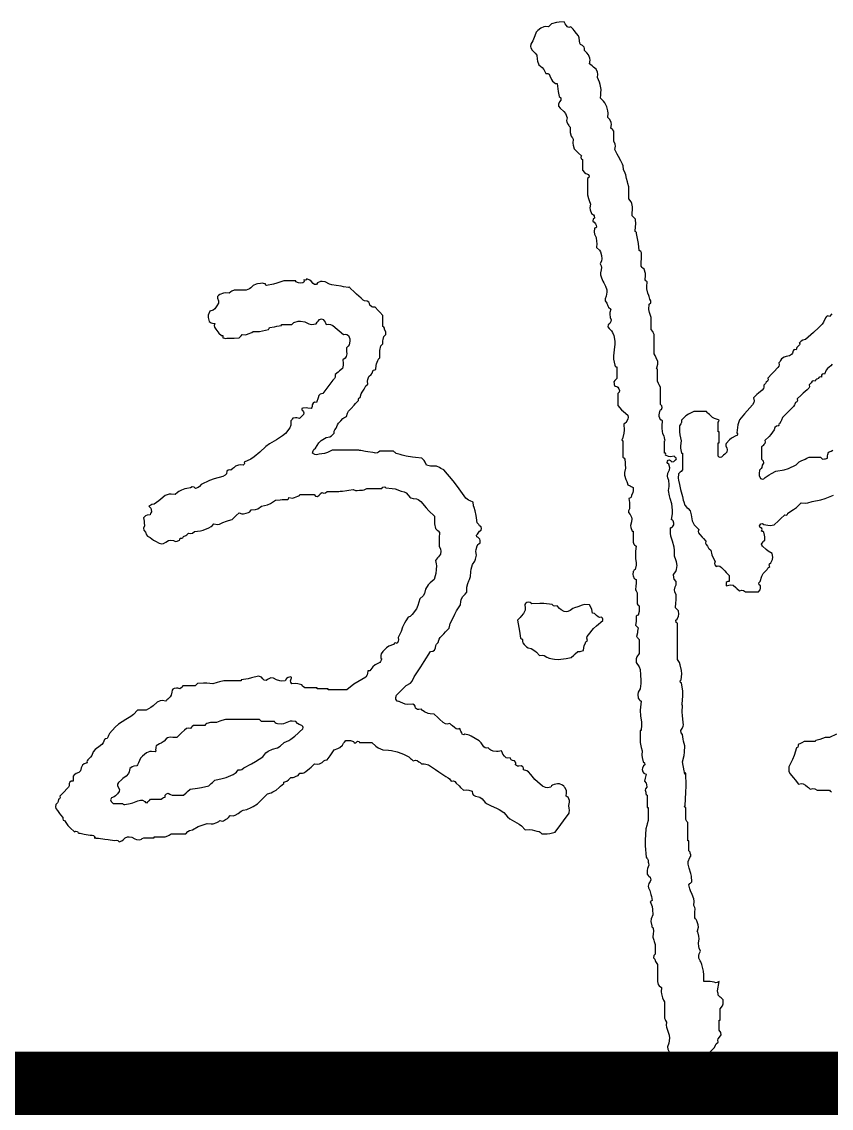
# Model space of a CAD drawing. Extents: x -83084 to 31773731, y -158416 to 241421036.
# Drawn here: x 32350.281 to 32353.024, y 241072.484 to 241076.166 of the extents above; entities that cross this region are included whole.
import ezdxf

# ---------------------------------------------------------------- set-up
doc = ezdxf.new("R2010")
doc.units = 0
doc.header["$LTSCALE"] = 1000
doc.header["$MEASUREMENT"] = 0
doc.layers.add('TITLIN', color=7, linetype='Continuous')

# ---------------------------------------------------------------- blocks, each defined once
blk = doc.blocks.new('A$C309135E7')
for points in [[(0.022, -0.004), (0.038, -0.001), (0.056, 0.014), (0.056, 0.025), (0.056, 0.031), (0.056, 0.042), (0.067, 0.039), (0.075, 0.041), (0.083, 0.049), (0.158, 0.124), (0.196, 0.161), (0.271, 0.236), (0.283, 0.268), (0.294, 0.283), (0.32, 0.306), (0.316, 0.334), (0.321, 0.353), (0.34, 0.375), (0.36, 0.409), (0.358, 0.442), (0.333, 0.472), (0.333, 0.528), (0.333, 0.556), (0.333, 0.611), (0.339, 0.611), (0.342, 0.611), (0.347, 0.611), (0.347, 0.672), (0.347, 0.703), (0.347, 0.764), (0.378, 0.807), (0.387, 0.836), (0.389, 0.889), (0.361, 0.914), (0.347, 0.927), (0.32, 0.952), (0.319, 0.977), (0.317, 0.989), (0.313, 1.014), (0.321, 1.064), (0.325, 1.089), (0.333, 1.139), (0.309, 1.125), (0.29, 1.123), (0.264, 1.132), (0.209, 1.139), (0.181, 1.141), (0.125, 1.139), (0.124, 1.234), (0.118, 1.283), (0.097, 1.375), (0.081, 1.409), (0.072, 1.425), (0.056, 1.459), (0.054, 1.498), (0.058, 1.52), (0.076, 1.556), (0.062, 1.599), (0.056, 1.622), (0.049, 1.667), (0.059, 1.727), (0.057, 1.761), (0.042, 1.82), (0.036, 1.821), (0.032, 1.828), (0.035, 1.834), (0.049, 1.888), (0.047, 1.92), (0.028, 1.973), (0.017, 1.989), (0.011, 1.998), (0, 2.014), (0, 2.064), (0.002, 2.09), (0.007, 2.139), (-0.001, 2.156), (-0.006, 2.164), (-0.014, 2.181), (-0.008, 2.242), (-0.012, 2.276), (-0.035, 2.334), (-0.058, 2.385), (-0.068, 2.412), (-0.083, 2.466), (-0.067, 2.483), (-0.058, 2.491), (-0.042, 2.508), (-0.046, 2.584), (-0.054, 2.622), (-0.076, 2.695), (-0.092, 2.751), (-0.09, 2.786), (-0.069, 2.841), (-0.056, 2.862), (-0.054, 2.88), (-0.063, 2.903), (-0.065, 2.917), (-0.071, 2.925), (-0.083, 2.931), (-0.083, 2.987), (-0.083, 3.015), (-0.083, 3.07), (-0.089, 3.07), (-0.092, 3.07), (-0.097, 3.07), (-0.097, 3.17), (-0.097, 3.22), (-0.097, 3.32), (-0.108, 3.337), (-0.114, 3.345), (-0.125, 3.362), (-0.125, 3.429), (-0.125, 3.462), (-0.125, 3.529), (-0.136, 3.533), (-0.14, 3.548), (-0.132, 3.556), (-0.121, 3.734), (-0.12, 3.823), (-0.125, 4.001), (-0.133, 4.003), (-0.141, 3.995), (-0.139, 3.987), (-0.142, 4.004), (-0.143, 4.012), (-0.146, 4.029), (-0.154, 4.079), (-0.158, 4.104), (-0.167, 4.154), (-0.148, 4.241), (-0.142, 4.286), (-0.139, 4.376), (-0.156, 4.436), (-0.161, 4.467), (-0.167, 4.529), (-0.188, 4.554), (-0.191, 4.583), (-0.174, 4.612), (-0.158, 4.642), (-0.154, 4.662), (-0.16, 4.696), (-0.171, 4.789), (-0.172, 4.837), (-0.167, 4.932), (-0.173, 4.932), (-0.177, 4.94), (-0.174, 4.946), (-0.163, 5.062), (-0.164, 5.122), (-0.181, 5.237), (-0.195, 5.245), (-0.199, 5.267), (-0.188, 5.279), (-0.178, 5.362), (-0.181, 5.406), (-0.201, 5.487), (-0.211, 5.517), (-0.218, 5.531), (-0.236, 5.557), (-0.236, 5.757), (-0.236, 5.857), (-0.236, 6.057), (-0.256, 6.068), (-0.259, 6.097), (-0.243, 6.113), (-0.223, 6.153), (-0.218, 6.179), (-0.222, 6.224), (-0.237, 6.242), (-0.245, 6.251), (-0.264, 6.265), (-0.258, 6.337), (-0.256, 6.374), (-0.257, 6.446), (-0.274, 6.487), (-0.277, 6.513), (-0.271, 6.557), (-0.257, 6.582), (-0.254, 6.598), (-0.257, 6.627), (-0.281, 6.66), (-0.289, 6.683), (-0.292, 6.724), (-0.26, 6.767), (-0.249, 6.795), (-0.243, 6.849), (-0.251, 6.9), (-0.258, 6.926), (-0.278, 6.974), (-0.278, 7.058), (-0.283, 7.101), (-0.306, 7.182), (-0.329, 7.251), (-0.335, 7.29), (-0.333, 7.363), (-0.322, 7.368), (-0.317, 7.371), (-0.306, 7.377), (-0.289, 7.406), (-0.287, 7.429), (-0.299, 7.46), (-0.304, 7.469), (-0.31, 7.473), (-0.32, 7.474), (-0.306, 7.562), (-0.305, 7.608), (-0.313, 7.696), (-0.336, 7.767), (-0.346, 7.804), (-0.361, 7.877), (-0.353, 7.932), (-0.352, 7.96), (-0.354, 8.016), (-0.372, 8.051), (-0.375, 8.074), (-0.368, 8.113), (-0.348, 8.159), (-0.344, 8.189), (-0.354, 8.238), (-0.371, 8.246), (-0.378, 8.261), (-0.375, 8.28), (-0.365, 8.293), (-0.347, 8.296), (-0.333, 8.287), (-0.313, 8.271), (-0.287, 8.274), (-0.271, 8.294), (-0.259, 8.296), (-0.252, 8.31), (-0.257, 8.321), (-0.268, 8.332), (-0.274, 8.338), (-0.285, 8.349), (-0.332, 8.341), (-0.359, 8.344), (-0.403, 8.363), (-0.397, 8.374), (-0.404, 8.389), (-0.417, 8.391), (-0.417, 8.457), (-0.417, 8.491), (-0.417, 8.558), (-0.411, 8.558), (-0.407, 8.566), (-0.41, 8.571), (-0.416, 8.606), (-0.422, 8.623), (-0.438, 8.655), (-0.446, 8.727), (-0.447, 8.763), (-0.445, 8.835), (-0.456, 8.841), (-0.461, 8.844), (-0.472, 8.849), (-0.489, 8.891), (-0.491, 8.917), (-0.479, 8.96), (-0.477, 8.974), (-0.471, 8.982), (-0.458, 8.988), (-0.448, 9.014), (-0.452, 9.038), (-0.472, 9.058), (-0.472, 9.152), (-0.472, 9.199), (-0.472, 9.294), (-0.489, 9.327), (-0.497, 9.344), (-0.514, 9.377), (-0.514, 9.444), (-0.514, 9.477), (-0.514, 9.544), (-0.52, 9.545), (-0.524, 9.552), (-0.521, 9.558), (-0.506, 9.611), (-0.508, 9.645), (-0.528, 9.697), (-0.539, 9.719), (-0.545, 9.73), (-0.556, 9.752), (-0.556, 9.858), (-0.556, 9.911), (-0.556, 10.016), (-0.57, 10.045), (-0.578, 10.059), (-0.597, 10.086), (-0.597, 10.152), (-0.597, 10.186), (-0.597, 10.252), (-0.623, 10.321), (-0.629, 10.36), (-0.625, 10.433), (-0.604, 10.451), (-0.601, 10.48), (-0.618, 10.502), (-0.624, 10.537), (-0.63, 10.554), (-0.646, 10.586), (-0.657, 10.646), (-0.658, 10.678), (-0.653, 10.739), (-0.664, 10.75), (-0.67, 10.755), (-0.681, 10.766), (-0.675, 10.825), (-0.678, 10.856), (-0.695, 10.912), (-0.711, 10.929), (-0.72, 10.937), (-0.736, 10.954), (-0.734, 11.018), (-0.733, 11.05), (-0.729, 11.114), (-0.732, 11.14), (-0.742, 11.156), (-0.764, 11.169), (-0.774, 11.264), (-0.781, 11.312), (-0.799, 11.405), (-0.801, 11.419), (-0.807, 11.427), (-0.82, 11.433), (-0.812, 11.499), (-0.81, 11.533), (-0.813, 11.6), (-0.832, 11.619), (-0.842, 11.629), (-0.861, 11.648), (-0.858, 11.696), (-0.857, 11.719), (-0.854, 11.767), (-0.865, 11.814), (-0.875, 11.838), (-0.903, 11.878), (-0.903, 11.944), (-0.903, 11.978), (-0.903, 12.044), (-0.917, 12.089), (-0.924, 12.111), (-0.938, 12.156), (-0.948, 12.207), (-0.956, 12.233), (-0.979, 12.281), (-0.984, 12.33), (-0.991, 12.355), (-1.014, 12.399), (-1.048, 12.462), (-1.064, 12.494), (-1.097, 12.558), (-1.089, 12.602), (-1.092, 12.629), (-1.111, 12.67), (-1.111, 12.725), (-1.111, 12.753), (-1.111, 12.808), (-1.126, 12.827), (-1.134, 12.836), (-1.153, 12.85), (-1.144, 12.897), (-1.148, 12.925), (-1.167, 12.968), (-1.178, 12.979), (-1.184, 12.985), (-1.195, 12.996), (-1.19, 13.054), (-1.193, 13.085), (-1.209, 13.142), (-1.233, 13.194), (-1.251, 13.219), (-1.292, 13.26), (-1.289, 13.307), (-1.288, 13.331), (-1.285, 13.378), (-1.299, 13.446), (-1.309, 13.48), (-1.334, 13.545), (-1.33, 13.59), (-1.335, 13.615), (-1.354, 13.656), (-1.39, 13.687), (-1.408, 13.702), (-1.445, 13.732), (-1.436, 13.782), (-1.439, 13.811), (-1.459, 13.857), (-1.481, 13.88), (-1.492, 13.891), (-1.514, 13.913), (-1.512, 13.943), (-1.52, 13.962), (-1.542, 13.982), (-1.568, 13.998), (-1.579, 14.015), (-1.584, 14.045), (-1.587, 14.09), (-1.597, 14.114), (-1.625, 14.149), (-1.654, 14.187), (-1.669, 14.205), (-1.702, 14.239), (-1.727, 14.232), (-1.748, 14.239), (-1.764, 14.26), (-1.778, 14.278), (-1.783, 14.288), (-1.792, 14.309), (-1.862, 14.304), (-1.898, 14.298), (-1.966, 14.281), (-1.982, 14.264), (-1.991, 14.256), (-2.007, 14.239), (-2.05, 14.242), (-2.073, 14.237), (-2.112, 14.219), (-2.155, 14.188), (-2.175, 14.164), (-2.195, 14.114), (-2.213, 14.068), (-2.224, 14.045), (-2.251, 14.003), (-2.253, 13.969), (-2.248, 13.949), (-2.23, 13.92), (-2.205, 13.892), (-2.192, 13.878), (-2.167, 13.85), (-2.164, 13.797), (-2.158, 13.769), (-2.139, 13.718), (-2.092, 13.68), (-2.071, 13.654), (-2.042, 13.6), (-2.016, 13.598), (-2, 13.588), (-1.987, 13.566), (-1.967, 13.518), (-1.95, 13.495), (-1.91, 13.461), (-1.902, 13.461), (-1.898, 13.461), (-1.889, 13.461), (-1.878, 13.389), (-1.873, 13.353), (-1.862, 13.281), (-1.84, 13.263), (-1.837, 13.233), (-1.855, 13.211), (-1.872, 13.18), (-1.87, 13.149), (-1.848, 13.121), (-1.797, 13.079), (-1.776, 13.05), (-1.75, 12.989), (-1.761, 12.954), (-1.757, 12.929), (-1.737, 12.899), (-1.729, 12.883), (-1.723, 12.875), (-1.709, 12.864), (-1.712, 12.814), (-1.709, 12.787), (-1.695, 12.739), (-1.684, 12.722), (-1.678, 12.714), (-1.667, 12.697), (-1.673, 12.645), (-1.67, 12.616), (-1.653, 12.565), (-1.614, 12.526), (-1.595, 12.507), (-1.556, 12.468), (-1.565, 12.45), (-1.559, 12.43), (-1.542, 12.419), (-1.542, 12.361), (-1.542, 12.332), (-1.542, 12.274), (-1.515, 12.242), (-1.497, 12.228), (-1.459, 12.211), (-1.45, 12.19), (-1.455, 12.17), (-1.473, 12.156), (-1.473, 12.067), (-1.473, 12.022), (-1.473, 11.933), (-1.457, 11.883), (-1.449, 11.858), (-1.431, 11.808), (-1.44, 11.756), (-1.437, 11.726), (-1.417, 11.676), (-1.391, 11.661), (-1.379, 11.644), (-1.375, 11.614), (-1.395, 11.603), (-1.398, 11.574), (-1.382, 11.558), (-1.362, 11.535), (-1.354, 11.519), (-1.348, 11.489), (-1.359, 11.483), (-1.364, 11.48), (-1.375, 11.475), (-1.381, 11.424), (-1.376, 11.396), (-1.354, 11.35), (-1.347, 11.295), (-1.346, 11.267), (-1.348, 11.211), (-1.309, 11.175), (-1.294, 11.15), (-1.278, 11.1), (-1.274, 11.055), (-1.279, 11.029), (-1.299, 10.989), (-1.284, 10.959), (-1.28, 10.939), (-1.285, 10.905), (-1.296, 10.862), (-1.295, 10.835), (-1.278, 10.794), (-1.26, 10.748), (-1.249, 10.725), (-1.223, 10.683), (-1.208, 10.629), (-1.207, 10.599), (-1.216, 10.544), (-1.23, 10.508), (-1.229, 10.48), (-1.209, 10.447), (-1.194, 10.41), (-1.182, 10.392), (-1.153, 10.363), (-1.164, 10.32), (-1.165, 10.297), (-1.16, 10.252), (-1.149, 10.221), (-1.15, 10.198), (-1.167, 10.169), (-1.188, 10.151), (-1.191, 10.121), (-1.174, 10.1), (-1.141, 10.067), (-1.128, 10.046), (-1.111, 10.002), (-1.098, 9.926), (-1.097, 9.885), (-1.104, 9.808), (-1.117, 9.725), (-1.115, 9.681), (-1.097, 9.599), (-1.094, 9.584), (-1.085, 9.575), (-1.07, 9.572), (-1.07, 9.508), (-1.07, 9.476), (-1.07, 9.412), (-1.086, 9.395), (-1.095, 9.387), (-1.111, 9.37), (-1.108, 9.345), (-1.105, 9.332), (-1.097, 9.308), (-1.071, 9.305), (-1.055, 9.295), (-1.042, 9.273), (-1.032, 9.249), (-1.037, 9.228), (-1.056, 9.21), (-1.056, 9.144), (-1.056, 9.11), (-1.056, 9.044), (-1.006, 8.985), (-0.978, 8.959), (-0.917, 8.912), (-0.914, 8.878), (-0.917, 8.859), (-0.931, 8.828), (-0.947, 8.812), (-0.956, 8.803), (-0.972, 8.787), (-0.97, 8.706), (-0.974, 8.664), (-0.993, 8.585), (-1.001, 8.577), (-0.997, 8.561), (-0.986, 8.558), (-0.986, 8.469), (-0.986, 8.424), (-0.986, 8.335), (-0.975, 8.324), (-0.97, 8.319), (-0.959, 8.307), (-0.956, 8.257), (-0.954, 8.232), (-0.952, 8.182), (-0.964, 8.123), (-0.963, 8.088), (-0.945, 8.03), (-0.931, 8), (-0.926, 7.985), (-0.917, 7.953), (-0.889, 7.939), (-0.875, 7.932), (-0.847, 7.918), (-0.844, 7.873), (-0.848, 7.848), (-0.868, 7.807), (-0.873, 7.786), (-0.883, 7.775), (-0.903, 7.766), (-0.895, 7.711), (-0.894, 7.682), (-0.896, 7.627), (-0.911, 7.6), (-0.909, 7.574), (-0.889, 7.55), (-0.869, 7.513), (-0.864, 7.488), (-0.868, 7.446), (-0.881, 7.398), (-0.879, 7.368), (-0.861, 7.321), (-0.856, 7.321), (-0.853, 7.321), (-0.847, 7.321), (-0.847, 7.26), (-0.847, 7.229), (-0.847, 7.168), (-0.836, 7.143), (-0.827, 7.131), (-0.806, 7.113), (-0.812, 7.046), (-0.813, 7.013), (-0.813, 6.946), (-0.803, 6.886), (-0.804, 6.852), (-0.82, 6.793), (-0.831, 6.782), (-0.836, 6.777), (-0.847, 6.765), (-0.849, 6.726), (-0.846, 6.705), (-0.834, 6.668), (-0.822, 6.663), (-0.817, 6.66), (-0.806, 6.654), (-0.805, 6.599), (-0.807, 6.571), (-0.813, 6.515), (-0.804, 6.499), (-0.8, 6.49), (-0.792, 6.474), (-0.792, 6.413), (-0.792, 6.382), (-0.792, 6.321), (-0.781, 6.31), (-0.775, 6.304), (-0.764, 6.293), (-0.761, 6.243), (-0.763, 6.216), (-0.778, 6.168), (-0.789, 6.163), (-0.795, 6.16), (-0.806, 6.154), (-0.803, 6.104), (-0.805, 6.079), (-0.813, 6.029), (-0.799, 6.015), (-0.792, 6.008), (-0.778, 5.994), (-0.784, 5.947), (-0.788, 5.923), (-0.799, 5.876), (-0.787, 5.858), (-0.78, 5.85), (-0.764, 5.835), (-0.764, 5.757), (-0.764, 5.718), (-0.764, 5.64), (-0.794, 5.597), (-0.804, 5.568), (-0.806, 5.515), (-0.763, 5.458), (-0.748, 5.419), (-0.743, 5.348), (-0.74, 5.271), (-0.741, 5.231), (-0.75, 5.154), (-0.775, 5.109), (-0.781, 5.08), (-0.778, 5.029), (-0.764, 5.01), (-0.755, 5.002), (-0.736, 4.987), (-0.746, 4.904), (-0.748, 4.862), (-0.743, 4.779), (-0.732, 4.702), (-0.731, 4.662), (-0.736, 4.584), (-0.742, 4.584), (-0.745, 4.584), (-0.75, 4.584), (-0.75, 4.518), (-0.75, 4.484), (-0.75, 4.418), (-0.739, 4.373), (-0.734, 4.351), (-0.722, 4.307), (-0.727, 4.245), (-0.724, 4.213), (-0.708, 4.154), (-0.689, 4.142), (-0.686, 4.114), (-0.702, 4.098), (-0.717, 4.068), (-0.721, 4.048), (-0.715, 4.015), (-0.698, 4), (-0.688, 3.994), (-0.667, 3.987), (-0.678, 3.949), (-0.682, 3.929), (-0.688, 3.89), (-0.669, 3.86), (-0.663, 3.841), (-0.66, 3.806), (-0.677, 3.784), (-0.681, 3.764), (-0.674, 3.737), (-0.673, 3.718), (-0.667, 3.707), (-0.653, 3.695), (-0.653, 3.629), (-0.653, 3.595), (-0.653, 3.529), (-0.647, 3.529), (-0.645, 3.529), (-0.639, 3.529), (-0.639, 3.456), (-0.639, 3.42), (-0.639, 3.348), (-0.653, 3.304), (-0.66, 3.281), (-0.674, 3.237), (-0.68, 3.081), (-0.679, 3.003), (-0.667, 2.848), (-0.656, 2.831), (-0.65, 2.823), (-0.639, 2.806), (-0.639, 2.778), (-0.637, 2.764), (-0.632, 2.737), (-0.65, 2.689), (-0.654, 2.662), (-0.653, 2.612), (-0.639, 2.593), (-0.63, 2.584), (-0.611, 2.57), (-0.605, 2.536), (-0.611, 2.513), (-0.632, 2.487), (-0.639, 2.448), (-0.636, 2.425), (-0.618, 2.389), (-0.601, 2.335), (-0.594, 2.307), (-0.583, 2.251), (-0.595, 2.245), (-0.6, 2.242), (-0.611, 2.237), (-0.586, 2.168), (-0.579, 2.13), (-0.577, 2.056), (-0.6, 1.999), (-0.603, 1.963), (-0.59, 1.903), (-0.588, 1.89), (-0.582, 1.882), (-0.57, 1.875), (-0.567, 1.825), (-0.569, 1.8), (-0.577, 1.75), (-0.563, 1.709), (-0.556, 1.688), (-0.542, 1.646), (-0.542, 1.593), (-0.542, 1.567), (-0.542, 1.514), (-0.563, 1.496), (-0.566, 1.467), (-0.549, 1.445), (-0.539, 1.415), (-0.532, 1.401), (-0.514, 1.375), (-0.514, 1.281), (-0.514, 1.234), (-0.514, 1.139), (-0.503, 1.101), (-0.49, 1.081), (-0.458, 1.056), (-0.46, 1), (-0.457, 0.971), (-0.445, 0.917), (-0.433, 0.895), (-0.428, 0.884), (-0.417, 0.861), (-0.417, 0.772), (-0.417, 0.728), (-0.417, 0.639), (-0.406, 0.617), (-0.4, 0.606), (-0.389, 0.583), (-0.392, 0.539), (-0.389, 0.515), (-0.375, 0.472), (-0.35, 0.404), (-0.345, 0.364), (-0.354, 0.292), (-0.373, 0.245), (-0.371, 0.211), (-0.347, 0.167), (-0.313, 0.17), (-0.293, 0.164), (-0.264, 0.146), (-0.231, 0.127), (-0.216, 0.107), (-0.208, 0.069), (-0.17, 0.079), (-0.15, 0.08), (-0.111, 0.076), (-0.092, 0.047), (-0.075, 0.033), (-0.042, 0.021), (-0.025, 0.013), (-0.017, 0.008), (0, 0)], [(-7.861, 3.072), (-7.843, 3.084), (-7.814, 3.112), (-7.781, 3.125), (-7.759, 3.127), (-7.724, 3.119), (-7.682, 3.098), (-7.659, 3.09), (-7.613, 3.084), (-7.591, 3.095), (-7.58, 3.101), (-7.557, 3.112), (-7.502, 3.112), (-7.474, 3.112), (-7.418, 3.112), (-7.418, 3.117), (-7.418, 3.12), (-7.418, 3.126), (-7.357, 3.126), (-7.327, 3.126), (-7.266, 3.126), (-7.23, 3.138), (-7.213, 3.146), (-7.182, 3.167), (-7.102, 3.167), (-7.061, 3.167), (-6.981, 3.167), (-6.953, 3.199), (-6.932, 3.213), (-6.89, 3.223), (-6.814, 3.265), (-6.773, 3.282), (-6.689, 3.306), (-6.636, 3.302), (-6.608, 3.305), (-6.557, 3.32), (-6.54, 3.331), (-6.532, 3.337), (-6.515, 3.348), (-6.485, 3.34), (-6.464, 3.344), (-6.439, 3.362), (-6.41, 3.379), (-6.397, 3.391), (-6.376, 3.417), (-6.331, 3.414), (-6.304, 3.421), (-6.265, 3.445), (-6.224, 3.477), (-6.198, 3.49), (-6.147, 3.501), (-6.087, 3.528), (-6.058, 3.543), (-6.001, 3.577), (-5.946, 3.633), (-5.918, 3.661), (-5.862, 3.716), (-5.814, 3.731), (-5.79, 3.741), (-5.744, 3.765), (-5.703, 3.801), (-5.682, 3.819), (-5.64, 3.855), (-5.64, 3.863), (-5.64, 3.868), (-5.64, 3.876), (-5.596, 3.891), (-5.575, 3.905), (-5.543, 3.938), (-5.511, 3.941), (-5.495, 3.946), (-5.467, 3.959), (-5.443, 3.969), (-5.431, 3.979), (-5.418, 4.001), (-5.384, 3.998), (-5.363, 4.003), (-5.335, 4.022), (-5.285, 4.061), (-5.261, 4.082), (-5.216, 4.126), (-5.174, 4.121), (-5.149, 4.126), (-5.112, 4.147), (-5.089, 4.168), (-5.073, 4.176), (-5.043, 4.182), (-5.004, 4.237), (-4.984, 4.265), (-4.946, 4.32), (-4.897, 4.335), (-4.872, 4.349), (-4.834, 4.383), (-4.819, 4.41), (-4.808, 4.423), (-4.786, 4.445), (-4.744, 4.447), (-4.722, 4.445), (-4.682, 4.432), (-4.674, 4.417), (-4.652, 4.413), (-4.64, 4.425), (-4.628, 4.436), (-4.606, 4.433), (-4.598, 4.418), (-4.532, 4.418), (-4.498, 4.418), (-4.432, 4.418), (-4.378, 4.368), (-4.346, 4.348), (-4.279, 4.32), (-4.2, 4.316), (-4.161, 4.311), (-4.084, 4.293), (-4.019, 4.268), (-3.987, 4.254), (-3.925, 4.223), (-3.899, 4.202), (-3.886, 4.191), (-3.862, 4.168), (-3.832, 4.176), (-3.811, 4.172), (-3.786, 4.154), (-3.769, 4.146), (-3.762, 4.14), (-3.751, 4.126), (-3.712, 4.127), (-3.691, 4.124), (-3.654, 4.112), (-3.557, 4.051), (-3.51, 4.019), (-3.417, 3.952), (-3.383, 3.933), (-3.367, 3.92), (-3.341, 3.89), (-3.311, 3.892), (-3.292, 3.884), (-3.272, 3.862), (-3.233, 3.823), (-3.213, 3.804), (-3.174, 3.765), (-3.127, 3.768), (-3.102, 3.765), (-3.056, 3.751), (-3.051, 3.717), (-3.037, 3.698), (-3.008, 3.681), (-2.969, 3.676), (-2.949, 3.669), (-2.917, 3.647), (-2.877, 3.598), (-2.85, 3.576), (-2.792, 3.549), (-2.72, 3.52), (-2.685, 3.501), (-2.619, 3.459), (-2.57, 3.4), (-2.539, 3.373), (-2.473, 3.334), (-2.408, 3.3), (-2.377, 3.276), (-2.327, 3.223), (-2.263, 3.225), (-2.229, 3.221), (-2.167, 3.202), (-2.136, 3.197), (-2.12, 3.189), (-2.098, 3.167), (-2.025, 3.167), (-1.988, 3.171), (-1.917, 3.188), (-1.839, 3.293), (-1.8, 3.346), (-1.723, 3.452), (-1.721, 3.494), (-1.722, 3.515), (-1.73, 3.556), (-1.718, 3.599), (-1.72, 3.626), (-1.737, 3.668), (-1.748, 3.673), (-1.753, 3.676), (-1.764, 3.681), (-1.759, 3.729), (-1.762, 3.755), (-1.778, 3.799), (-1.792, 3.813), (-1.799, 3.82), (-1.813, 3.834), (-1.857, 3.851), (-1.885, 3.853), (-1.931, 3.841), (-1.952, 3.836), (-1.964, 3.826), (-1.973, 3.806), (-2.019, 3.797), (-2.047, 3.801), (-2.091, 3.82), (-2.16, 3.878), (-2.193, 3.911), (-2.251, 3.98), (-2.28, 4.016), (-2.303, 4.03), (-2.348, 4.043), (-2.35, 4.069), (-2.36, 4.085), (-2.382, 4.098), (-2.413, 4.094), (-2.432, 4.097), (-2.459, 4.112), (-2.454, 4.135), (-2.458, 4.15), (-2.473, 4.168), (-2.503, 4.172), (-2.52, 4.183), (-2.535, 4.209), (-2.567, 4.204), (-2.587, 4.21), (-2.612, 4.23), (-2.632, 4.259), (-2.64, 4.274), (-2.653, 4.307), (-2.697, 4.296), (-2.72, 4.294), (-2.765, 4.3), (-2.796, 4.313), (-2.811, 4.324), (-2.834, 4.348), (-2.859, 4.342), (-2.877, 4.346), (-2.896, 4.362), (-2.931, 4.417), (-2.958, 4.442), (-3.015, 4.473), (-3.066, 4.506), (-3.095, 4.519), (-3.153, 4.536), (-3.168, 4.526), (-3.19, 4.533), (-3.195, 4.55), (-3.208, 4.574), (-3.214, 4.586), (-3.223, 4.612), (-3.253, 4.604), (-3.274, 4.608), (-3.299, 4.626), (-3.325, 4.648), (-3.338, 4.659), (-3.362, 4.682), (-3.397, 4.672), (-3.422, 4.675), (-3.452, 4.696), (-3.502, 4.74), (-3.527, 4.762), (-3.577, 4.807), (-3.632, 4.811), (-3.66, 4.818), (-3.709, 4.841), (-3.727, 4.853), (-3.736, 4.86), (-3.751, 4.876), (-3.784, 4.871), (-3.804, 4.874), (-3.834, 4.89), (-3.837, 4.916), (-3.847, 4.932), (-3.869, 4.946), (-3.936, 4.94), (-3.974, 4.947), (-4.036, 4.973), (-4.054, 4.981), (-4.064, 4.984), (-4.084, 4.987), (-4.101, 5.016), (-4.102, 5.039), (-4.091, 5.071), (-4.038, 5.123), (-4.012, 5.15), (-3.959, 5.203), (-3.902, 5.234), (-3.876, 5.262), (-3.848, 5.321), (-3.76, 5.46), (-3.715, 5.529), (-3.626, 5.668), (-3.592, 5.674), (-3.573, 5.687), (-3.556, 5.717), (-3.552, 5.75), (-3.544, 5.768), (-3.522, 5.793), (-3.513, 5.822), (-3.507, 5.836), (-3.494, 5.862), (-3.444, 5.912), (-3.419, 5.937), (-3.369, 5.987), (-3.363, 6.031), (-3.356, 6.053), (-3.334, 6.092), (-3.294, 6.181), (-3.27, 6.225), (-3.216, 6.307), (-3.212, 6.353), (-3.207, 6.376), (-3.188, 6.418), (-3.163, 6.443), (-3.151, 6.456), (-3.126, 6.481), (-3.129, 6.528), (-3.126, 6.553), (-3.112, 6.599), (-3.098, 6.637), (-3.091, 6.657), (-3.077, 6.696), (-3.073, 6.763), (-3.068, 6.798), (-3.049, 6.863), (-3.02, 6.909), (-3.009, 6.935), (-2.994, 6.988), (-3.003, 7.04), (-3.001, 7.069), (-2.987, 7.12), (-2.97, 7.136), (-2.962, 7.145), (-2.945, 7.161), (-2.943, 7.191), (-2.951, 7.211), (-2.973, 7.231), (-2.99, 7.24), (-2.994, 7.266), (-2.98, 7.279), (-2.965, 7.305), (-2.955, 7.317), (-2.931, 7.335), (-2.925, 7.358), (-2.933, 7.377), (-2.952, 7.391), (-2.962, 7.41), (-2.97, 7.419), (-2.987, 7.432), (-2.993, 7.5), (-2.998, 7.533), (-3.015, 7.599), (-3.028, 7.645), (-3.034, 7.669), (-3.042, 7.717), (-3.084, 7.734), (-3.104, 7.745), (-3.14, 7.773), (-3.255, 7.933), (-3.316, 8.011), (-3.445, 8.162), (-3.484, 8.181), (-3.504, 8.191), (-3.542, 8.21), (-3.598, 8.209), (-3.627, 8.212), (-3.681, 8.224), (-3.697, 8.268), (-3.711, 8.289), (-3.744, 8.321), (-3.83, 8.33), (-3.874, 8.335), (-3.959, 8.349), (-4.015, 8.363), (-4.043, 8.37), (-4.098, 8.384), (-4.112, 8.398), (-4.119, 8.405), (-4.133, 8.419), (-4.208, 8.419), (-4.245, 8.419), (-4.32, 8.419), (-4.339, 8.402), (-4.352, 8.395), (-4.376, 8.391), (-4.393, 8.394), (-4.401, 8.395), (-4.418, 8.398), (-4.484, 8.409), (-4.518, 8.414), (-4.584, 8.426), (-4.601, 8.428), (-4.609, 8.43), (-4.626, 8.432), (-4.765, 8.432), (-4.834, 8.432), (-4.973, 8.432), (-5.041, 8.399), (-5.079, 8.387), (-5.154, 8.377), (-5.189, 8.367), (-5.214, 8.371), (-5.244, 8.391), (-5.237, 8.422), (-5.227, 8.439), (-5.203, 8.46), (-5.16, 8.531), (-5.127, 8.563), (-5.057, 8.606), (-5.008, 8.615), (-4.982, 8.628), (-4.946, 8.662), (-4.948, 8.692), (-4.94, 8.711), (-4.918, 8.731), (-4.901, 8.777), (-4.888, 8.799), (-4.855, 8.835), (-4.831, 8.864), (-4.814, 8.876), (-4.779, 8.891), (-4.764, 8.94), (-4.751, 8.964), (-4.716, 9.002), (-4.675, 9.047), (-4.654, 9.069), (-4.612, 9.113), (-4.615, 9.132), (-4.608, 9.146), (-4.591, 9.155), (-4.576, 9.202), (-4.564, 9.225), (-4.536, 9.266), (-4.522, 9.297), (-4.512, 9.312), (-4.487, 9.335), (-4.492, 9.377), (-4.488, 9.4), (-4.473, 9.44), (-4.44, 9.469), (-4.426, 9.489), (-4.411, 9.53), (-4.396, 9.531), (-4.387, 9.534), (-4.376, 9.544), (-4.371, 9.592), (-4.365, 9.617), (-4.348, 9.662), (-4.341, 9.678), (-4.335, 9.686), (-4.32, 9.697), (-4.323, 9.764), (-4.32, 9.798), (-4.307, 9.863), (-4.295, 9.874), (-4.29, 9.88), (-4.279, 9.891), (-4.28, 9.93), (-4.277, 9.951), (-4.265, 9.988), (-4.241, 10.019), (-4.238, 10.052), (-4.258, 10.086), (-4.258, 10.104), (-4.264, 10.116), (-4.279, 10.127), (-4.279, 10.188), (-4.279, 10.219), (-4.279, 10.28), (-4.321, 10.324), (-4.342, 10.347), (-4.383, 10.391), (-4.415, 10.393), (-4.433, 10.399), (-4.459, 10.419), (-4.462, 10.445), (-4.472, 10.461), (-4.494, 10.475), (-4.531, 10.48), (-4.551, 10.49), (-4.577, 10.516), (-4.639, 10.572), (-4.669, 10.6), (-4.73, 10.655), (-4.733, 10.663), (-4.744, 10.667), (-4.751, 10.662), (-4.818, 10.673), (-4.851, 10.679), (-4.918, 10.69), (-4.981, 10.699), (-5.013, 10.709), (-5.071, 10.739), (-5.112, 10.746), (-5.137, 10.743), (-5.175, 10.725), (-5.191, 10.705), (-5.217, 10.702), (-5.237, 10.718), (-5.264, 10.75), (-5.282, 10.764), (-5.321, 10.78), (-5.333, 10.768), (-5.345, 10.764), (-5.362, 10.766), (-5.36, 10.749), (-5.364, 10.737), (-5.376, 10.725), (-5.415, 10.723), (-5.436, 10.726), (-5.473, 10.739), (-5.473, 10.744), (-5.473, 10.747), (-5.473, 10.752), (-5.54, 10.752), (-5.573, 10.752), (-5.64, 10.752), (-5.733, 10.722), (-5.781, 10.709), (-5.876, 10.69), (-5.885, 10.695), (-5.889, 10.701), (-5.89, 10.711), (-5.917, 10.719), (-5.932, 10.72), (-5.96, 10.718), (-6, 10.713), (-6.02, 10.707), (-6.057, 10.69), (-6.09, 10.657), (-6.111, 10.644), (-6.154, 10.627), (-6.221, 10.627), (-6.254, 10.627), (-6.321, 10.627), (-6.35, 10.613), (-6.364, 10.605), (-6.39, 10.586), (-6.441, 10.587), (-6.468, 10.583), (-6.515, 10.565), (-6.536, 10.554), (-6.546, 10.54), (-6.55, 10.516), (-6.534, 10.478), (-6.536, 10.448), (-6.557, 10.412), (-6.585, 10.371), (-6.608, 10.353), (-6.654, 10.336), (-6.674, 10.284), (-6.675, 10.251), (-6.661, 10.197), (-6.635, 10.177), (-6.617, 10.171), (-6.585, 10.169), (-6.593, 10.139), (-6.589, 10.118), (-6.571, 10.093), (-6.545, 10.053), (-6.529, 10.034), (-6.495, 10.002), (-6.486, 10.002), (-6.482, 10.002), (-6.474, 10.002), (-6.474, 9.991), (-6.474, 9.986), (-6.474, 9.974), (-6.454, 9.965), (-6.44, 9.963), (-6.418, 9.968), (-6.351, 9.967), (-6.318, 9.969), (-6.251, 9.974), (-6.233, 9.989), (-6.224, 9.997), (-6.21, 10.016), (-6.17, 10.015), (-6.15, 10.018), (-6.113, 10.03), (-6.09, 10.041), (-6.079, 10.047), (-6.057, 10.058), (-5.973, 10.06), (-5.93, 10.066), (-5.849, 10.086), (-5.843, 10.097), (-5.84, 10.102), (-5.835, 10.113), (-5.768, 10.125), (-5.735, 10.13), (-5.668, 10.141), (-5.668, 10.147), (-5.668, 10.15), (-5.668, 10.155), (-5.612, 10.155), (-5.585, 10.155), (-5.529, 10.155), (-5.518, 10.166), (-5.512, 10.172), (-5.501, 10.183), (-5.443, 10.201), (-5.408, 10.202), (-5.348, 10.19), (-5.293, 10.162), (-5.257, 10.156), (-5.196, 10.162), (-5.179, 10.189), (-5.169, 10.201), (-5.147, 10.225), (-5.122, 10.232), (-5.1, 10.225), (-5.084, 10.204), (-5.071, 10.186), (-5.065, 10.176), (-5.057, 10.155), (-5.02, 10.158), (-5, 10.155), (-4.966, 10.141), (-4.908, 10.091), (-4.879, 10.066), (-4.821, 10.016), (-4.793, 10.023), (-4.774, 10.019), (-4.751, 10.002), (-4.733, 9.956), (-4.731, 9.926), (-4.744, 9.877), (-4.756, 9.859), (-4.763, 9.85), (-4.779, 9.836), (-4.78, 9.802), (-4.778, 9.785), (-4.772, 9.752), (-4.783, 9.714), (-4.796, 9.694), (-4.827, 9.669), (-4.822, 9.622), (-4.824, 9.597), (-4.834, 9.551), (-4.874, 9.519), (-4.894, 9.502), (-4.932, 9.467), (-4.936, 9.434), (-4.944, 9.416), (-4.966, 9.391), (-5.019, 9.316), (-5.046, 9.28), (-5.105, 9.21), (-5.139, 9.2), (-5.157, 9.182), (-5.168, 9.148), (-5.176, 9.123), (-5.18, 9.11), (-5.189, 9.085), (-5.217, 9.088), (-5.238, 9.076), (-5.251, 9.051), (-5.248, 9.031), (-5.252, 9.017), (-5.265, 9.002), (-5.309, 9.009), (-5.332, 9.011), (-5.376, 9.009), (-5.389, 9.003), (-5.392, 8.985), (-5.383, 8.974), (-5.368, 8.957), (-5.364, 8.941), (-5.369, 8.919), (-5.392, 8.896), (-5.403, 8.885), (-5.425, 8.863), (-5.46, 8.873), (-5.479, 8.874), (-5.515, 8.87), (-5.523, 8.854), (-5.529, 8.846), (-5.543, 8.835), (-5.541, 8.796), (-5.544, 8.775), (-5.557, 8.738), (-5.617, 8.661), (-5.655, 8.625), (-5.737, 8.571), (-5.837, 8.517), (-5.885, 8.483), (-5.967, 8.405), (-6.044, 8.337), (-6.089, 8.308), (-6.182, 8.266), (-6.18, 8.248), (-6.184, 8.237), (-6.196, 8.224), (-6.238, 8.229), (-6.261, 8.225), (-6.3, 8.21), (-6.326, 8.189), (-6.338, 8.178), (-6.363, 8.155), (-6.385, 8.159), (-6.4, 8.155), (-6.418, 8.141), (-6.425, 8.106), (-6.441, 8.086), (-6.474, 8.071), (-6.596, 8.036), (-6.657, 8.014), (-6.772, 7.96), (-6.797, 7.931), (-6.814, 7.919), (-6.849, 7.905), (-6.87, 7.923), (-6.894, 7.926), (-6.918, 7.912), (-6.969, 7.906), (-6.995, 7.9), (-7.043, 7.884), (-7.08, 7.864), (-7.098, 7.851), (-7.127, 7.821), (-7.182, 7.829), (-7.213, 7.826), (-7.266, 7.807), (-7.324, 7.757), (-7.355, 7.734), (-7.418, 7.689), (-7.448, 7.683), (-7.462, 7.677), (-7.488, 7.661), (-7.465, 7.637), (-7.457, 7.618), (-7.453, 7.585), (-7.462, 7.569), (-7.467, 7.561), (-7.474, 7.543), (-7.513, 7.539), (-7.535, 7.529), (-7.564, 7.502), (-7.556, 7.458), (-7.553, 7.435), (-7.55, 7.391), (-7.564, 7.36), (-7.56, 7.332), (-7.536, 7.307), (-7.522, 7.271), (-7.507, 7.252), (-7.474, 7.231), (-7.426, 7.196), (-7.401, 7.181), (-7.349, 7.154), (-7.314, 7.145), (-7.289, 7.148), (-7.259, 7.168), (-7.221, 7.189), (-7.197, 7.194), (-7.154, 7.189), (-7.123, 7.178), (-7.1, 7.18), (-7.071, 7.196), (-7.065, 7.207), (-7.063, 7.213), (-7.057, 7.224), (-7.039, 7.221), (-7.024, 7.228), (-7.015, 7.245), (-6.984, 7.258), (-6.969, 7.269), (-6.946, 7.293), (-6.912, 7.287), (-6.889, 7.293), (-6.863, 7.314), (-6.783, 7.324), (-6.743, 7.334), (-6.668, 7.363), (-6.637, 7.381), (-6.623, 7.392), (-6.599, 7.418), (-6.549, 7.411), (-6.519, 7.416), (-6.474, 7.439), (-6.424, 7.455), (-6.399, 7.464), (-6.349, 7.481), (-6.31, 7.517), (-6.291, 7.535), (-6.251, 7.571), (-6.214, 7.559), (-6.193, 7.558), (-6.154, 7.564), (-6.122, 7.574), (-6.105, 7.586), (-6.085, 7.613), (-6.026, 7.616), (-5.994, 7.627), (-5.946, 7.661), (-5.863, 7.679), (-5.821, 7.697), (-5.751, 7.745), (-5.69, 7.75), (-5.66, 7.752), (-5.598, 7.752), (-5.583, 7.755), (-5.574, 7.764), (-5.571, 7.78), (-5.52, 7.774), (-5.492, 7.779), (-5.446, 7.8), (-5.432, 7.803), (-5.424, 7.809), (-5.418, 7.821), (-5.34, 7.821), (-5.301, 7.821), (-5.223, 7.821), (-5.205, 7.8), (-5.176, 7.797), (-5.154, 7.814), (-5.14, 7.828), (-5.133, 7.835), (-5.119, 7.849), (-5.09, 7.84), (-5.067, 7.844), (-5.043, 7.863), (-4.979, 7.863), (-4.947, 7.863), (-4.883, 7.863), (-4.864, 7.866), (-4.854, 7.867), (-4.834, 7.87), (-4.776, 7.878), (-4.747, 7.882), (-4.689, 7.891), (-4.655, 7.877), (-4.634, 7.875), (-4.598, 7.884), (-4.558, 7.884), (-4.537, 7.888), (-4.501, 7.905), (-4.418, 7.905), (-4.376, 7.905), (-4.293, 7.905), (-4.281, 7.924), (-4.253, 7.928), (-4.237, 7.912), (-4.152, 7.906), (-4.109, 7.898), (-4.029, 7.87), (-3.985, 7.861), (-3.962, 7.847), (-3.931, 7.814), (-3.911, 7.787), (-3.894, 7.775), (-3.862, 7.766), (-3.817, 7.762), (-3.793, 7.752), (-3.758, 7.724), (-3.687, 7.64), (-3.649, 7.6), (-3.57, 7.523), (-3.572, 7.456), (-3.569, 7.422), (-3.556, 7.356), (-3.534, 7.334), (-3.523, 7.323), (-3.501, 7.3), (-3.508, 7.226), (-3.509, 7.188), (-3.508, 7.113), (-3.488, 7.072), (-3.483, 7.047), (-3.487, 7.002), (-3.515, 6.968), (-3.529, 6.952), (-3.556, 6.918), (-3.547, 6.869), (-3.545, 6.843), (-3.549, 6.793), (-3.555, 6.737), (-3.56, 6.708), (-3.577, 6.654), (-3.632, 6.609), (-3.656, 6.582), (-3.695, 6.522), (-3.71, 6.463), (-3.728, 6.433), (-3.772, 6.39), (-3.799, 6.298), (-3.82, 6.253), (-3.876, 6.175), (-3.895, 6.157), (-3.907, 6.15), (-3.931, 6.14), (-3.966, 6.087), (-3.982, 6.059), (-4.008, 6.001), (-4.028, 5.944), (-4.041, 5.916), (-4.07, 5.862), (-4.065, 5.829), (-4.069, 5.809), (-4.084, 5.779), (-4.103, 5.786), (-4.12, 5.781), (-4.133, 5.765), (-4.198, 5.739), (-4.23, 5.718), (-4.279, 5.668), (-4.301, 5.634), (-4.308, 5.611), (-4.307, 5.571), (-4.3, 5.57), (-4.296, 5.562), (-4.3, 5.557), (-4.309, 5.541), (-4.313, 5.532), (-4.32, 5.515), (-4.384, 5.484), (-4.415, 5.46), (-4.459, 5.404), (-4.47, 5.404), (-4.476, 5.404), (-4.487, 5.404), (-4.49, 5.366), (-4.496, 5.347), (-4.515, 5.314), (-4.624, 5.254), (-4.676, 5.218), (-4.772, 5.14), (-4.875, 5.14), (-4.926, 5.14), (-5.029, 5.14), (-5.029, 5.146), (-5.029, 5.148), (-5.029, 5.154), (-5.09, 5.154), (-5.121, 5.154), (-5.182, 5.154), (-5.182, 5.16), (-5.182, 5.162), (-5.182, 5.168), (-5.248, 5.168), (-5.282, 5.168), (-5.348, 5.168), (-5.367, 5.182), (-5.376, 5.191), (-5.39, 5.21), (-5.444, 5.225), (-5.473, 5.228), (-5.529, 5.223), (-5.543, 5.247), (-5.545, 5.266), (-5.536, 5.293), (-5.532, 5.304), (-5.534, 5.313), (-5.543, 5.321), (-5.58, 5.313), (-5.601, 5.298), (-5.619, 5.265), (-5.667, 5.262), (-5.692, 5.265), (-5.737, 5.279), (-5.781, 5.303), (-5.816, 5.305), (-5.862, 5.286), (-5.882, 5.271), (-5.909, 5.273), (-5.925, 5.293), (-5.945, 5.314), (-5.959, 5.322), (-5.987, 5.328), (-6.081, 5.305), (-6.129, 5.295), (-6.224, 5.279), (-6.224, 5.273), (-6.224, 5.271), (-6.224, 5.265), (-6.318, 5.265), (-6.365, 5.265), (-6.46, 5.265), (-6.522, 5.253), (-6.553, 5.245), (-6.613, 5.223), (-6.695, 5.234), (-6.738, 5.235), (-6.821, 5.23), (-6.835, 5.216), (-6.842, 5.21), (-6.856, 5.196), (-6.922, 5.196), (-6.956, 5.196), (-7.022, 5.196), (-7.039, 5.179), (-7.047, 5.171), (-7.064, 5.154), (-7.092, 5.166), (-7.111, 5.167), (-7.141, 5.161), (-7.162, 5.15), (-7.172, 5.136), (-7.175, 5.112), (-7.184, 5.068), (-7.198, 5.045), (-7.231, 5.015), (-7.242, 5.004), (-7.247, 4.998), (-7.259, 4.987), (-7.306, 4.994), (-7.333, 4.991), (-7.377, 4.973), (-7.432, 4.922), (-7.463, 4.899), (-7.529, 4.862), (-7.577, 4.862), (-7.6, 4.862), (-7.648, 4.862), (-7.702, 4.802), (-7.736, 4.776), (-7.807, 4.737), (-7.905, 4.671), (-7.951, 4.631), (-8.03, 4.543), (-8.043, 4.515), (-8.05, 4.501), (-8.064, 4.473), (-8.079, 4.472), (-8.088, 4.469), (-8.099, 4.459), (-8.117, 4.413), (-8.135, 4.39), (-8.175, 4.362), (-8.21, 4.339), (-8.226, 4.325), (-8.252, 4.293), (-8.273, 4.243), (-8.29, 4.219), (-8.328, 4.182), (-8.338, 4.168), (-8.34, 4.156), (-8.335, 4.14), (-8.377, 4.129), (-8.401, 4.11), (-8.419, 4.07), (-8.43, 4.031), (-8.45, 4.009), (-8.488, 3.994), (-8.505, 3.981), (-8.514, 3.974), (-8.53, 3.959), (-8.53, 3.931), (-8.53, 3.918), (-8.53, 3.89), (-8.556, 3.887), (-8.572, 3.877), (-8.585, 3.855), (-8.583, 3.825), (-8.591, 3.806), (-8.613, 3.786), (-8.652, 3.744), (-8.671, 3.723), (-8.71, 3.681), (-8.707, 3.663), (-8.715, 3.648), (-8.731, 3.64), (-8.736, 3.609), (-8.744, 3.592), (-8.766, 3.57), (-8.769, 3.536), (-8.764, 3.516), (-8.745, 3.487), (-8.717, 3.446), (-8.701, 3.427), (-8.669, 3.39), (-8.672, 3.371), (-8.664, 3.356), (-8.648, 3.348), (-8.6, 3.281), (-8.571, 3.249), (-8.509, 3.195), (-8.491, 3.205), (-8.47, 3.199), (-8.46, 3.181), (-8.45, 3.177), (-8.444, 3.175), (-8.432, 3.174), (-8.377, 3.163), (-8.349, 3.158), (-8.294, 3.147), (-8.267, 3.149), (-8.25, 3.144), (-8.231, 3.126), (-8.228, 3.12), (-8.232, 3.113), (-8.238, 3.112), (-8.216, 3.109), (-8.205, 3.108), (-8.182, 3.105), (-8.094, 3.094), (-8.049, 3.088), (-7.96, 3.077), (-7.934, 3.081), (-7.916, 3.075), (-7.898, 3.056)], [(-1.803, 5.568), (-1.767, 5.573), (-1.695, 5.585), (-1.66, 5.62), (-1.642, 5.636), (-1.605, 5.668), (-1.573, 5.669), (-1.558, 5.672), (-1.528, 5.682), (-1.524, 5.725), (-1.518, 5.747), (-1.5, 5.786), (-1.493, 5.802), (-1.487, 5.81), (-1.473, 5.821), (-1.481, 5.851), (-1.477, 5.872), (-1.459, 5.897), (-1.388, 5.982), (-1.349, 6.021), (-1.264, 6.092), (-1.261, 6.112), (-1.265, 6.125), (-1.278, 6.14), (-1.307, 6.136), (-1.326, 6.142), (-1.348, 6.161), (-1.366, 6.18), (-1.378, 6.188), (-1.403, 6.196), (-1.412, 6.243), (-1.42, 6.266), (-1.445, 6.307), (-1.509, 6.311), (-1.545, 6.305), (-1.605, 6.279), (-1.649, 6.268), (-1.672, 6.258), (-1.709, 6.231), (-1.74, 6.217), (-1.758, 6.214), (-1.792, 6.217), (-1.835, 6.241), (-1.855, 6.257), (-1.889, 6.293), (-1.918, 6.289), (-1.937, 6.295), (-1.959, 6.314), (-2.069, 6.325), (-2.126, 6.326), (-2.237, 6.321), (-2.258, 6.34), (-2.277, 6.346), (-2.306, 6.342), (-2.317, 6.331), (-2.323, 6.325), (-2.334, 6.314), (-2.325, 6.264), (-2.328, 6.235), (-2.348, 6.189), (-2.381, 6.153), (-2.398, 6.135), (-2.431, 6.099), (-2.415, 5.998), (-2.407, 5.948), (-2.389, 5.849), (-2.378, 5.843), (-2.373, 5.84), (-2.362, 5.835), (-2.363, 5.806), (-2.358, 5.789), (-2.341, 5.765), (-2.311, 5.732), (-2.287, 5.719), (-2.244, 5.71), (-2.193, 5.679), (-2.17, 5.658), (-2.132, 5.612), (-2.09, 5.617), (-2.065, 5.612), (-2.028, 5.592), (-2.017, 5.586), (-2.012, 5.583), (-2, 5.578), (-1.95, 5.569), (-1.925, 5.565), (-1.875, 5.557)], [(-7.747, 3.582), (-7.71, 3.592), (-7.641, 3.619), (-7.603, 3.629), (-7.579, 3.627), (-7.543, 3.612), (-7.535, 3.597), (-7.514, 3.593), (-7.502, 3.605), (-7.488, 3.619), (-7.481, 3.626), (-7.467, 3.64), (-7.409, 3.64), (-7.379, 3.64), (-7.321, 3.64), (-7.303, 3.656), (-7.29, 3.663), (-7.266, 3.668), (-7.265, 3.695), (-7.25, 3.715), (-7.224, 3.723), (-7.202, 3.712), (-7.191, 3.706), (-7.168, 3.695), (-7.107, 3.695), (-7.077, 3.695), (-7.015, 3.695), (-6.979, 3.728), (-6.961, 3.745), (-6.925, 3.779), (-6.821, 3.792), (-6.77, 3.802), (-6.668, 3.827), (-6.633, 3.855), (-6.616, 3.871), (-6.585, 3.904), (-6.482, 3.924), (-6.431, 3.939), (-6.335, 3.98), (-6.304, 4.001), (-6.289, 4.014), (-6.265, 4.043), (-6.233, 4.045), (-6.215, 4.051), (-6.189, 4.07), (-6.081, 4.127), (-6.028, 4.157), (-5.925, 4.223), (-5.883, 4.276), (-5.854, 4.299), (-5.793, 4.327), (-5.723, 4.348), (-5.687, 4.368), (-5.633, 4.418), (-5.571, 4.447), (-5.541, 4.465), (-5.487, 4.508), (-5.443, 4.547), (-5.421, 4.566), (-5.376, 4.605), (-5.373, 4.625), (-5.377, 4.639), (-5.39, 4.654), (-5.429, 4.665), (-5.449, 4.678), (-5.473, 4.709), (-5.524, 4.713), (-5.55, 4.71), (-5.598, 4.696), (-5.645, 4.674), (-5.673, 4.669), (-5.724, 4.675), (-5.745, 4.68), (-5.756, 4.69), (-5.765, 4.709), (-5.837, 4.709), (-5.874, 4.709), (-5.946, 4.709), (-5.957, 4.721), (-5.962, 4.726), (-5.974, 4.737), (-6.16, 4.737), (-6.253, 4.737), (-6.439, 4.737), (-6.489, 4.721), (-6.514, 4.712), (-6.564, 4.696), (-6.617, 4.696), (-6.644, 4.693), (-6.696, 4.682), (-6.707, 4.671), (-6.713, 4.665), (-6.724, 4.654), (-6.785, 4.654), (-6.815, 4.654), (-6.877, 4.654), (-6.895, 4.64), (-6.904, 4.631), (-6.918, 4.612), (-6.952, 4.615), (-6.973, 4.61), (-7.002, 4.591), (-7.043, 4.55), (-7.064, 4.529), (-7.106, 4.487), (-7.142, 4.486), (-7.16, 4.488), (-7.196, 4.494), (-7.235, 4.483), (-7.254, 4.47), (-7.279, 4.439), (-7.323, 4.412), (-7.345, 4.399), (-7.391, 4.376), (-7.392, 4.354), (-7.393, 4.342), (-7.398, 4.32), (-7.394, 4.31), (-7.396, 4.3), (-7.404, 4.293), (-7.452, 4.298), (-7.478, 4.295), (-7.523, 4.279), (-7.578, 4.234), (-7.603, 4.204), (-7.634, 4.14), (-7.643, 4.124), (-7.647, 4.115), (-7.655, 4.098), (-7.696, 4.095), (-7.718, 4.087), (-7.752, 4.063), (-7.76, 4.018), (-7.771, 3.995), (-7.8, 3.959), (-7.845, 3.926), (-7.866, 3.908), (-7.905, 3.869), (-7.918, 3.848), (-7.92, 3.83), (-7.912, 3.806), (-7.894, 3.775), (-7.896, 3.745), (-7.918, 3.716), (-7.946, 3.687), (-7.964, 3.675), (-8.002, 3.661), (-8.013, 3.644), (-8.015, 3.631), (-8.009, 3.612), (-7.998, 3.601), (-7.992, 3.595), (-7.981, 3.584), (-7.928, 3.584), (-7.902, 3.584), (-7.849, 3.584), (-7.843, 3.573), (-7.834, 3.569), (-7.821, 3.57)]]:
    blk.add_lwpolyline(points, close=True)
for points in [[(1.879, 10.299), (1.848, 10.266), (1.825, 10.272), (1.806, 10.265), (1.792, 10.245), (1.765, 10.187), (1.746, 10.159), (1.702, 10.113), (1.629, 10.047), (1.593, 10.014), (1.521, 9.947), (1.481, 9.939), (1.459, 9.928), (1.431, 9.898), (1.439, 9.896), (1.443, 9.884), (1.438, 9.877), (1.413, 9.855), (1.402, 9.839), (1.389, 9.808), (1.372, 9.81), (1.36, 9.806), (1.348, 9.794), (1.342, 9.76), (1.328, 9.741), (1.299, 9.724), (1.252, 9.717), (1.228, 9.708), (1.188, 9.683), (1.176, 9.659), (1.169, 9.648), (1.153, 9.627), (1.159, 9.602), (1.155, 9.585), (1.139, 9.565), (1.083, 9.506), (1.056, 9.477), (1, 9.419), (1.006, 9.396), (0.999, 9.377), (0.979, 9.363), (0.969, 9.344), (0.962, 9.335), (0.945, 9.322), (0.946, 9.293), (0.941, 9.276), (0.924, 9.252), (0.874, 9.214), (0.85, 9.193), (0.806, 9.148), (0.813, 9.109), (0.809, 9.086), (0.792, 9.051), (0.719, 8.97), (0.683, 8.93), (0.611, 8.849), (0.592, 8.778), (0.585, 8.742), (0.577, 8.669), (0.587, 8.654), (0.579, 8.632), (0.563, 8.627), (0.503, 8.595), (0.475, 8.573), (0.431, 8.523), (0.426, 8.51), (0.424, 8.502), (0.424, 8.488), (0.44, 8.458), (0.443, 8.438), (0.438, 8.405), (0.41, 8.377), (0.396, 8.363), (0.368, 8.335), (0.348, 8.332), (0.335, 8.336), (0.32, 8.349), (0.32, 8.421), (0.32, 8.457), (0.32, 8.53), (0.325, 8.53), (0.328, 8.53), (0.333, 8.53), (0.333, 8.591), (0.333, 8.621), (0.333, 8.683), (0.328, 8.683), (0.325, 8.683), (0.32, 8.683), (0.32, 8.738), (0.32, 8.766), (0.32, 8.821), (0.33, 8.825), (0.334, 8.841), (0.326, 8.849), (0.272, 8.865), (0.244, 8.88), (0.201, 8.919), (0.185, 8.935), (0.176, 8.944), (0.16, 8.96), (0.09, 8.96), (0.056, 8.96), (-0.014, 8.96), (-0.087, 8.925), (-0.122, 8.9), (-0.181, 8.842), (-0.184, 8.81), (-0.19, 8.793), (-0.208, 8.766), (-0.209, 8.682), (-0.205, 8.639), (-0.188, 8.558), (-0.197, 8.491), (-0.195, 8.456), (-0.181, 8.391), (-0.175, 8.391), (-0.172, 8.391), (-0.167, 8.391), (-0.167, 8.299), (-0.167, 8.253), (-0.167, 8.162), (-0.189, 8.139), (-0.2, 8.128), (-0.222, 8.106), (-0.227, 8.048), (-0.224, 8.017), (-0.208, 7.96), (-0.196, 7.893), (-0.187, 7.859), (-0.167, 7.793), (-0.158, 7.746), (-0.152, 7.722), (-0.139, 7.675), (-0.108, 7.645), (-0.093, 7.63), (-0.063, 7.599), (-0.051, 7.543), (-0.046, 7.516), (-0.035, 7.46), (-0.007, 7.407), (0.012, 7.383), (0.056, 7.342), (0.048, 7.315), (0.052, 7.295), (0.069, 7.272), (0.103, 7.237), (0.12, 7.219), (0.153, 7.182), (0.149, 7.153), (0.155, 7.135), (0.174, 7.113), (0.188, 7.087), (0.199, 7.075), (0.222, 7.057), (0.234, 6.993), (0.246, 6.961), (0.278, 6.904), (0.271, 6.877), (0.275, 6.858), (0.292, 6.835), (0.322, 6.843), (0.343, 6.839), (0.368, 6.821), (0.41, 6.776), (0.43, 6.754), (0.472, 6.71), (0.472, 6.677), (0.472, 6.66), (0.472, 6.627), (0.455, 6.628), (0.443, 6.625), (0.431, 6.613), (0.431, 6.596), (0.431, 6.588), (0.431, 6.571), (0.469, 6.579), (0.489, 6.581), (0.528, 6.578), (0.561, 6.547), (0.578, 6.532), (0.611, 6.501), (0.644, 6.511), (0.667, 6.507), (0.695, 6.488), (0.767, 6.488), (0.803, 6.488), (0.875, 6.488), (0.896, 6.516), (0.903, 6.536), (0.903, 6.571), (0.884, 6.582), (0.88, 6.611), (0.896, 6.627), (0.919, 6.7), (0.94, 6.737), (0.993, 6.793), (1.003, 6.812), (1.011, 6.821), (1.028, 6.835), (1.021, 6.854), (1.026, 6.871), (1.042, 6.884), (1.066, 6.931), (1.071, 6.963), (1.063, 7.015), (1.005, 7.047), (0.978, 7.067), (0.931, 7.113), (0.919, 7.125), (0.916, 7.139), (0.924, 7.154), (0.936, 7.173), (0.943, 7.181), (0.959, 7.196), (0.961, 7.241), (0.958, 7.264), (0.945, 7.307), (0.934, 7.313), (0.928, 7.316), (0.917, 7.321), (0.924, 7.34), (0.919, 7.357), (0.903, 7.37), (0.89, 7.376), (0.887, 7.394), (0.896, 7.404), (0.905, 7.422), (0.931, 7.425), (0.945, 7.411), (1.002, 7.401), (1.032, 7.399), (1.091, 7.404), (1.149, 7.46), (1.178, 7.488), (1.236, 7.543), (1.255, 7.54), (1.27, 7.548), (1.278, 7.564), (1.356, 7.615), (1.393, 7.645), (1.459, 7.71), (1.52, 7.705), (1.552, 7.708), (1.611, 7.724), (1.731, 7.751), (1.79, 7.769), (1.903, 7.814)], [(1.944, 4.533), (1.848, 4.487), (1.808, 4.489), (1.788, 4.486), (1.75, 4.473), (1.715, 4.46), (1.697, 4.454), (1.66, 4.445), (1.655, 4.442), (1.652, 4.438), (1.653, 4.432), (1.592, 4.432), (1.561, 4.432), (1.5, 4.432), (1.467, 4.415), (1.45, 4.406), (1.417, 4.39), (1.42, 4.372), (1.413, 4.357), (1.396, 4.348), (1.363, 4.24), (1.342, 4.186), (1.292, 4.084), (1.289, 4.048), (1.292, 4.028), (1.306, 3.994), (1.353, 3.935), (1.376, 3.906), (1.424, 3.848), (1.463, 3.855), (1.486, 3.852), (1.521, 3.834), (1.547, 3.813), (1.559, 3.802), (1.584, 3.779), (1.621, 3.79), (1.648, 3.786), (1.681, 3.765), (1.748, 3.765), (1.781, 3.765), (1.848, 3.765), (1.859, 3.754), (1.864, 3.748), (1.875, 3.737)], [(1.885, 9.609), (1.868, 9.586), (1.822, 9.552), (1.801, 9.527), (1.778, 9.474), (1.761, 9.476), (1.749, 9.473), (1.737, 9.46), (1.737, 9.449), (1.737, 9.444), (1.737, 9.433), (1.718, 9.436), (1.703, 9.428), (1.695, 9.412), (1.674, 9.407), (1.662, 9.397), (1.653, 9.377), (1.63, 9.383), (1.611, 9.376), (1.598, 9.356), (1.586, 9.345), (1.581, 9.34), (1.57, 9.329), (1.572, 9.299), (1.564, 9.279), (1.542, 9.259), (1.485, 9.211), (1.457, 9.186), (1.403, 9.134), (1.408, 9.113), (1.401, 9.096), (1.382, 9.085), (1.371, 9.063), (1.366, 9.052), (1.354, 9.03), (1.293, 8.969), (1.263, 8.938), (1.202, 8.877), (1.19, 8.842), (1.182, 8.824), (1.16, 8.794), (1.151, 8.786), (1.149, 8.776), (1.153, 8.766), (1.12, 8.762), (1.098, 8.743), (1.091, 8.71), (1.045, 8.646), (1.018, 8.616), (0.959, 8.564), (0.966, 8.543), (0.962, 8.524), (0.945, 8.509), (0.937, 8.493), (0.931, 8.485), (0.917, 8.474), (0.917, 8.407), (0.917, 8.374), (0.917, 8.307), (0.939, 8.282), (0.941, 8.253), (0.924, 8.224), (0.919, 8.193), (0.911, 8.177), (0.889, 8.155), (0.882, 8.11), (0.885, 8.085), (0.903, 8.043), (0.927, 8.034), (0.948, 8.039), (0.965, 8.057), (1.022, 8.093), (1.052, 8.11), (1.111, 8.141), (1.227, 8.16), (1.285, 8.179), (1.389, 8.231), (1.434, 8.269), (1.46, 8.285), (1.514, 8.307), (1.536, 8.319), (1.548, 8.324), (1.57, 8.335), (1.631, 8.335), (1.661, 8.335), (1.723, 8.335), (1.734, 8.324), (1.739, 8.319), (1.75, 8.307), (1.779, 8.31), (1.793, 8.313), (1.82, 8.321), (1.82, 8.355), (1.823, 8.373), (1.834, 8.405), (1.872, 8.415), (1.892, 8.429)]]:
    blk.add_lwpolyline(points)
blk = doc.blocks.new('TITLEA')
at = {"layer": 'TITLIN', "const_width": 80}
blk.add_lwpolyline([(-6500, 9950), (0, 9950)], dxfattribs=at)
at = {"xscale": 49.39200000092387, "yscale": 49.39200000092387, "zscale": 49.39200000092387}
blk.add_blockref('A$C309135E7', (-1491.66, 9981.22), dxfattribs=at)

msp = doc.modelspace()

# ---------------------------------------------------------------- block references
at = {"xscale": 0.005, "yscale": 0.005, "zscale": 0.005}
msp.add_blockref('TITLEA', (32360.02, 241022.7257), dxfattribs=at)

doc.saveas('drawing.dxf')
